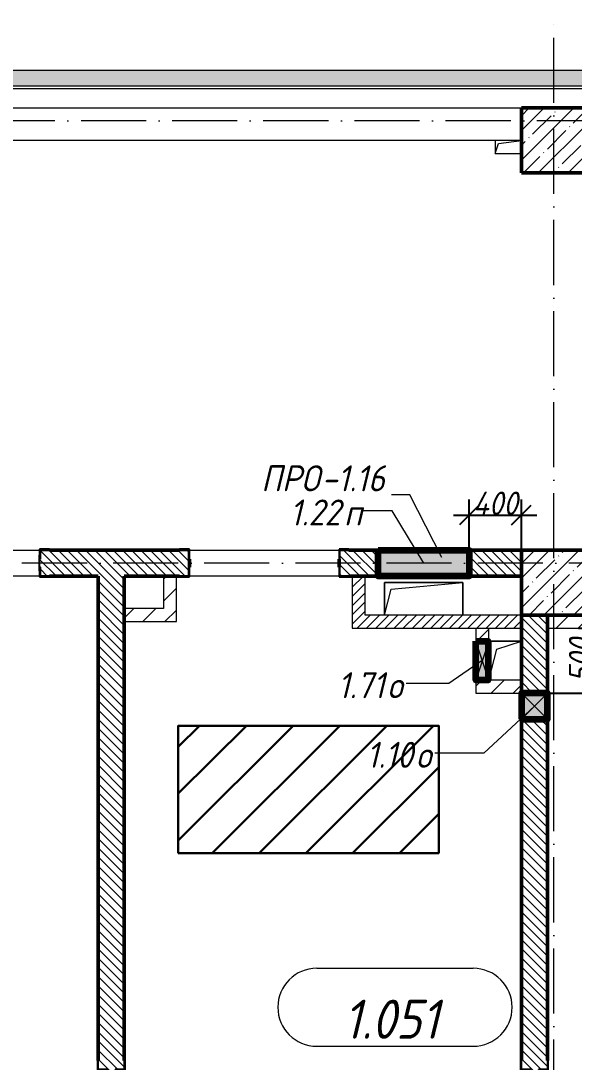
# Model space of a CAD drawing. Header units: millimetres. Extents: x -356862 to 418287, y 0 to 839748.
# Drawn here: x -121010 to -116760, y 461159 to 469166 of the extents above; entities that cross this region are included whole.
import ezdxf

# ---------------------------------------------------------------- set-up
doc = ezdxf.new("R2010")
doc.units = ezdxf.units.MM
doc.linetypes.add('50_200_ШТРИХ_1Т_ш5_п1_п1_', pattern=[700, 500, -100, 0, -100])
for name, color, linetype, lineweight in [('0) строит. леса', 20, 'Continuous', 30), ('9.7) Заделка 956 шт', 6, 'Continuous', 158), ('A-____-____-DIMS', 7, 'Continuous', 9), ('A-DETL-GENF-OTLN', 7, 'Continuous', 9), ('A-FLOR-____-OTLN', 7, 'Continuous', 9), ('A-GENM-____-IDEN', 7, 'Continuous', 9), ('A-GENM-____-MCUT', 7, 'Continuous', 25), ('A-GENM-____-OTLN', 7, 'Continuous', 9), ('A-GENM-____-OTLN-1', 7, 'Continuous', 25), ('A-GLAZ-____-IDEN', 7, 'Continuous', 9), ('A-GLAZ-____-OTLN', 7, 'Continuous', 9), ('A-WALL-____-MCUT-2', 7, 'Continuous', 50), ('A-WALL-____-OTLN', 7, 'Continuous', 9), ('A-WALL-____-PATT-1', 7, 'Continuous', 9), ('A-WALL-FNSH-MCUT-1', 7, 'Continuous', 9), ('I-WALL-____-OTLN', 7, 'Continuous', 9), ('S-COLS-____-MCUT', 7, 'Continuous', 50), ('S-COLS-____-OTLN', 7, 'Continuous', 9), ('S-GRID-____-OTLN-1', 7, '50_200_ШТРИХ_1Т_ш5_п1_п1_', 9)]:
    doc.layers.add(name, color=color, linetype=linetype, lineweight=lineweight)
doc.layers.add('A-AREA-IDEN-1', color=7, linetype='Continuous', lineweight=9, true_color=0x000000)
doc.layers.add('A-GLAZ-____-OTLN-1', color=7, linetype='Continuous', lineweight=9, true_color=0xc0c0c0)
doc.styles.add('ISOCPEUR_I', font='isocpeui.ttf', dxfattribs={"width": 0.9, "height": 2.5})
doc.styles.add('ISOCPEUR_I_10', font='isocpeui.ttf', dxfattribs={"width": 0.9, "height": 180})
doc.styles.add('ISOCPEUR_I_9', font='isocpeui.ttf', dxfattribs={"width": 0.9, "height": 250})
doc.dimstyles.new('ISO-1_8_0_9К_СРЕДНИЙ_Кладочные_3', dxfattribs={"dimscale": 304.8, "dimtxt": 179.276612, "dimasz": 0.492126, "dimexe": 0.393701, "dimexo": 0, "dimgap": 0, "dimtad": 1, "dimdec": 3, "dimrnd": 0.001, "dimdsep": 46, "dimtxsty": 'ISOCPEUR_I_10', "dimblk1": 'OBLIQUE', "dimblk2": 'OBLIQUE', "dimsah": 1, "dimcen": 0.09, "dimdle": 0.393701, "dimazin": 0, "dimtfac": 1, "dimtdec": 4, "dimtix": 1, "dimtmove": 0, "dimatfit": 3, "dimfxl": 1, "dimtvp": 1, "dimtolj": 1, "dimtzin": 0, "dimarcsym": 2})
pattern_1 = [(135, (-176515.067, 459015.94), (-35.35534, -35.35534), [])]
pattern_2 = [(45, (-176515.067, 459015.94), (-35.35534, 35.35534), [])]
pattern_3 = [(45, (-176515.07, 459015.94), (-84.85281, 84.85281), [])]

# ---------------------------------------------------------------- blocks, each defined once
blk = doc.blocks.new('BSC_Колонна _Прямоугольная - 500х500-V61-АР1_План отверстий 1 этажа в осях 1-64_А-ГГ')
at = {"layer": 'S-COLS-____-OTLN'}
h = blk.add_hatch(dxfattribs=at)
h.set_pattern_fill('FP_93', color=256, style=0, pattern_type=2)
h.set_pattern_definition([(45, (-59600, -5831.04), (-114.04925, 114.04925), []), (45, (-59485.95, -5831.04), (-114.04925, 114.04925), [201.613, -40.323, 3.353, -36.97])])
h.paths.add_polyline_path([(-250, -250), (250, -250), (250, 250), (-250, 250)], flags=0)
at = {"layer": 'S-COLS-____-MCUT'}
for p, q in [((250, 250), (-250, 250)), ((-250, 250), (-250, -250)), ((250, -250), (250, 250)), ((-250, -250), (250, -250))]:
    blk.add_line(p, q, dxfattribs=at)
blk = doc.blocks.new('BSC_Колонна _Прямоугольная - 500х500-V126-АР1_План отверстий 1 этажа в осях 1-64_А-ГГ')
at = {"layer": 'S-COLS-____-OTLN'}
h = blk.add_hatch(dxfattribs=at)
h.set_pattern_fill('FP_159', color=256, style=0, pattern_type=2)
h.set_pattern_definition([(45, (-59600, -9231.04), (-114.04925, 114.04925), []), (45, (-59485.95, -9231.04), (-114.04925, 114.04925), [201.613, -40.323, 3.353, -36.97])])
h.paths.add_polyline_path([(-250, -250), (250, -250), (250, 250), (-250, 250)], flags=0)
at = {"layer": 'S-COLS-____-MCUT'}
for p, q in [((250, 250), (-250, 250)), ((-250, 250), (-250, -250)), ((250, -250), (250, 250)), ((-250, -250), (250, -250))]:
    blk.add_line(p, q, dxfattribs=at)
blk = doc.blocks.new('Фахверк_СКБ_Уголок - 200_4010-27904266-АР1_План отверстий 1 этажа в осях 1-64_А-ГГ')
at = {"layer": 'A-GENM-____-MCUT'}
for p, q in [((125, 156), (50, 156)), ((50, 156), (50, 150)), ((50, 150), (119, 150)), ((119, 150), (119, 81)), ((119, 81), (125, 81)), ((125, 81), (125, 156)), ((125, 19), (119, 19)), ((119, 19), (119, -50)), ((125, -56), (125, 19)), ((119, -50), (50, -50)), ((50, -50), (50, -56)), ((50, -56), (125, -56))]:
    blk.add_line(p, q, dxfattribs=at)
blk = doc.blocks.new('Фахверк_СКБ_Уголок - 200_3600-27915153-АР1_План отверстий 1 этажа в осях 1-64_А-ГГ')
at = {"layer": 'A-GENM-____-MCUT'}
for p, q in [((125, 156), (50, 156)), ((50, 156), (50, 150)), ((50, 150), (119, 150)), ((119, 150), (119, 81)), ((119, 81), (125, 81)), ((125, 81), (125, 156)), ((125, 19), (119, 19)), ((119, 19), (119, -50)), ((125, -56), (125, 19)), ((119, -50), (50, -50)), ((50, -50), (50, -56)), ((50, -56), (125, -56))]:
    blk.add_line(p, q, dxfattribs=at)
blk = doc.blocks.new('154_Стойка_СКБ_Уголок - СМ-2230_200-28216496-АР1_План отверстий 1 этажа в осях 1-64_А-ГГ')
at = {"layer": 'A-GENM-____-MCUT'}
for p, q in [((125, 156), (125, 81)), ((200, 156), (125, 156)), ((125, 81), (131, 81)), ((131, 81), (131, 150)), ((131, 150), (200, 150)), ((200, 150), (200, 156)), ((131, 19), (125, 19)), ((125, 19), (125, -56)), ((131, -50), (131, 19)), ((125, -56), (200, -56)), ((200, -50), (131, -50)), ((200, -56), (200, -50))]:
    blk.add_line(p, q, dxfattribs=at)
blk = doc.blocks.new('154_Стойка_СКБ_Уголок - СМ-2530_200-28213945-АР1_План отверстий 1 этажа в осях 1-64_А-ГГ')
at = {"layer": 'A-GENM-____-MCUT'}
for p, q in [((125, 156), (125, 81)), ((200, 156), (125, 156)), ((125, 81), (131, 81)), ((131, 81), (131, 150)), ((131, 150), (200, 150)), ((200, 150), (200, 156)), ((131, 19), (125, 19)), ((125, 19), (125, -56)), ((131, -50), (131, 19)), ((125, -56), (200, -56)), ((200, -50), (131, -50)), ((200, -56), (200, -50))]:
    blk.add_line(p, q, dxfattribs=at)
blk = doc.blocks.new('Стойка_Влож_Полоса боковая - Полоса-28213942-АР1_План отверстий 1 этажа в осях 1-64_А-ГГ')
at = {"layer": 'A-GENM-____-OTLN'}
for p, q in [((-5, 60), (0, 60)), ((-5, -60), (-5, 60)), ((0, 31), (0, -31)), ((0, -60), (-5, -60))]:
    blk.add_line(p, q, dxfattribs=at)
blk = doc.blocks.new('AR_Отверстие Ниша - Лючок-32404512-АР1_План отверстий 1 этажа в осях 1-64_А-ГГ')
at = {"layer": 'A-GLAZ-____-OTLN'}
blk.add_hatch(color=256, dxfattribs=at).paths.add_polyline_path([(288.6, 100), (-350, 100), (-350, -100), (350, -100), (350, 100)], flags=0)
for p, q in [((350, 100), (-350, 100)), ((-350, 100), (-350, -100)), ((350, -100), (350, 100)), ((-350, -100), (350, -100))]:
    blk.add_line(p, q, dxfattribs=at)
blk = doc.blocks.new('AR_Отверстие прямоугольное _в плите_ - AR_Отверстие прямоугольное _в плите_-30459255-АР1_План отверстий 1 этажа в осях 1-64_А-ГГ')
at = {"layer": 'A-GENM-____-OTLN'}
for p, q in [((300, 125), (-300, 125)), ((-300, 125), (-300, -125)), ((-250, 75), (300, 125)), ((300, -125), (300, 125)), ((-300, -125), (-250, 75))]:
    blk.add_line(p, q, dxfattribs=at)
blk = doc.blocks.new('AR_Отверстие прямоугольное _в плите_ - AR_Отверстие прямоугольное _в плите_-V178-АР1_План отверстий 1 этажа в осях 1-64_А-ГГ')
at = {"layer": 'A-GENM-____-OTLN'}
for p, q in [((-100, 50), (-100, -50)), ((-100, -50), (-75, 25)), ((-75, 25), (100, 50)), ((-100, -50), (100, -50))]:
    blk.add_line(p, q, dxfattribs=at)
blk = doc.blocks.new('AR_Отверстие прямоугольное _в плите_ - AR_Отверстие прямоугольное _в плите_-30552590-АР1_План отверстий 1 этажа в осях 1-64_А-ГГ')
at = {"layer": 'A-GENM-____-OTLN'}
for p, q in [((125, 150), (-125, 150)), ((-125, -150), (-62.5, 87.5)), ((-62.5, 87.5), (125, 150))]:
    blk.add_line(p, q, dxfattribs=at)
blk = doc.blocks.new('Отлив_СКБ - Отлив витража_120_НВФ-31885513-АР1_План отверстий 1 этажа в осях 1-64_А-ГГ')
at = {"layer": 'A-GLAZ-____-OTLN-1'}
for points in [[(7800, 2), (7800, 120), (0, 120), (0, 2), (7646.3, 2)], [(7800, 0), (7800, 2), (0, 2), (0, 0), (7646.3, 0)]]:
    blk.add_hatch(color=256, dxfattribs=at).paths.add_polyline_path(points, flags=0)
at = {"layer": 'A-GLAZ-____-OTLN'}
for p, q in [((0, 83), (0, 120)), ((7800, 120), (0, 120)), ((7800, 120), (7800, 83)), ((0, 2), (7800, 2)), ((7800, 0), (0, 0))]:
    blk.add_line(p, q, dxfattribs=at)
blk = doc.blocks.new('AR_Отверстие прямоугольное _в стене__БезПР - AR_Отверстие прямоугольное _в стене__БезПР-36428014-АР1_План отверстий 1 этажа в осях 1-64_А-ГГ')
at = {"layer": 'A-GLAZ-____-OTLN'}
blk.add_hatch(color=256, dxfattribs=at).paths.add_polyline_path([(100, 100), (-100, 100), (-100, -100), (100, -100)], flags=0)
at = {"layer": 'A-DETL-GENF-OTLN'}
for p, q in [((-100, -100), (-100, 100)), ((-100, 100), (100, 100)), ((100, 100), (-100, -100)), ((-100, 100), (100, -100)), ((100, 100), (-100, 100)), ((-100, 100), (-100, -100)), ((100, 100), (100, -100)), ((100, -100), (100, 100)), ((100, -100), (-100, -100)), ((-100, -100), (100, -100))]:
    blk.add_line(p, q, dxfattribs=at)
blk = doc.blocks.new('AR_Отверстие прямоугольное _в стене__БезПР - AR_Отверстие прямоугольное _в стене__БезПР-36428966-АР1_План отверстий 1 этажа в осях 1-64_А-ГГ')
at = {"layer": 'A-GLAZ-____-OTLN'}
blk.add_hatch(color=256, dxfattribs=at).paths.add_polyline_path([(150, 50), (-150, 50), (-150, -50), (150, -50)], flags=0)
at = {"layer": 'A-DETL-GENF-OTLN'}
for p, q in [((-150, -50), (-150, 50)), ((-150, 50), (150, 50)), ((150, 50), (-150, -50)), ((-150, 50), (150, -50)), ((150, 50), (-150, 50)), ((-150, 50), (-150, -50)), ((150, 50), (150, -50)), ((150, -50), (150, 50)), ((150, -50), (-150, -50)), ((-150, -50), (150, -50))]:
    blk.add_line(p, q, dxfattribs=at)
at = {"layer": 'A-GLAZ-____-OTLN'}
blk.add_line((150, 50), (-150, 50), dxfattribs=at)
blk = doc.blocks.new('_Oblique')
at = {"color": 0, "linetype": 'ByBlock', "lineweight": -2}
blk.add_line((-0.5, -0.5), (0.5, 0.5), dxfattribs=at)
blk = doc.blocks.new('*D13325')
at = {"layer": 'A-____-____-DIMS', "color": 0, "lineweight": -2, "transparency": 16777216}
for p, q in [((-117565.1, 465031.5), (-117565.1, 465486.4)), ((-117165.1, 465097), (-117165.1, 465486.4)), ((-117685.1, 465366.4), (-117045.1, 465366.4))]:
    blk.add_line(p, q, dxfattribs=at)
at = {"layer": 'Defpoints', "color": 0, "transparency": 16777216}
for p in [(-117165.1, 465366.4), (-117165.1, 465097), (-117565.1, 465031.5)]:
    blk.add_point(p, dxfattribs=at)
at = {"layer": 'A-____-____-DIMS', "color": 0, "lineweight": -2, "transparency": 16777216, "xscale": 150, "yscale": 150, "zscale": 150, "rotation": 180}
blk.add_blockref('_Oblique', (-117565.1, 465366.4), dxfattribs=at)
at = {"layer": 'A-____-____-DIMS', "color": 0, "lineweight": -2, "transparency": 16777216, "xscale": 150, "yscale": 150, "zscale": 150}
blk.add_blockref('_Oblique', (-117165.1, 465366.4), dxfattribs=at)
at = {"layer": 'A-____-____-DIMS', "color": 0, "transparency": 16777216, "insert": (-117365.1, 465456.4), "char_height": 180, "width": 426.127, "attachment_point": 5, "style": 'ISOCPEUR_I_10'}
blk.add_mtext('\\A1;400', dxfattribs=at)
blk = doc.blocks.new('*D13368')
at = {"layer": 'A-____-____-DIMS', "color": 0, "lineweight": -2, "transparency": 16777216}
for p, q in [((-116620, 463877), (-116620, 464617)), ((-116726.1, 464497), (-116500, 464497)), ((-116965.1, 463997), (-116500, 463997))]:
    blk.add_line(p, q, dxfattribs=at)
at = {"layer": 'Defpoints', "color": 0, "transparency": 16777216}
for p in [(-116726.1, 464497), (-116620, 464497), (-116965.1, 463997)]:
    blk.add_point(p, dxfattribs=at)
at = {"layer": 'A-____-____-DIMS', "color": 0, "lineweight": -2, "transparency": 16777216, "xscale": 150, "yscale": 150, "zscale": 150}
for p, rotation in [((-116620, 464497), 90), ((-116620, 463997), 270)]:
    blk.add_blockref('_Oblique', p, dxfattribs=dict(at, rotation=rotation))
at = {"layer": 'A-____-____-DIMS', "color": 0, "transparency": 16777216, "insert": (-116710, 464247), "char_height": 180, "width": 409.578, "attachment_point": 5, "rotation": 90, "style": 'ISOCPEUR_I_10'}
blk.add_mtext('\\A1;500', dxfattribs=at)
blk = doc.blocks.new('AAR_СКБ_Марка_помещения_1_5 ммп - Номер _ Площадь-27962135-АИ_План этажа_Стены_1')
at = {"layer": 'A-AREA-IDEN-1'}
for p, q in [((-2.987, 3), (3.013, 3)), ((-2.987, 0), (3.013, 0))]:
    blk.add_line(p, q, dxfattribs=at)
for centre, start, end in [((-2.987, 1.5), 90, 270), ((3.013, 1.5), 270, 90)]:
    blk.add_arc(centre, 1.5, start, end, dxfattribs=at)

msp = doc.modelspace()

# ---------------------------------------------------------------- hatches: boundary and pattern name
at = {"layer": '0) строит. леса'}
h = msp.add_hatch(dxfattribs=at)
h.set_pattern_fill('ANSI31', color=256, scale=80)
h.set_pattern_definition([(45, (-119359.72, 608785.2), (-179.60512, 179.60512), [])])
h.paths.add_polyline_path([(-119799.946, 462766.6999), (-117799.946, 462766.6999), (-117799.946, 463746.6999), (-119799.946, 463746.6999)])
at = {"layer": 'A-WALL-____-PATT-1'}
h = msp.add_hatch(dxfattribs=at)
h.set_pattern_fill('FP_6', color=256, style=0, pattern_type=2)
h.set_pattern_definition(pattern_1)
h.paths.add_polyline_path([(-120215.0675, 464896.983), (-120215.0675, 465096.983), (-120859.0675, 465096.983), (-120859.0675, 465027.983), (-120865.0675, 465027.983), (-120865.0675, 464965.983), (-120859.0675, 464965.983), (-120859.0675, 464896.983), (-120415.0675, 464896.983)], flags=0)
h.paths.add_polyline_path([(-122665.0675, 464896.983), (-122571.0675, 464896.983), (-122571.0675, 464965.983), (-122565.0675, 464965.983), (-122565.0675, 465027.983), (-122571.0675, 465027.983), (-122571.0675, 465096.983), (-122665.0675, 465096.983), (-122665.0675, 464990.983)], flags=0)
h = msp.add_hatch(dxfattribs=at)
h.set_pattern_fill('FP_6', color=256, style=0, pattern_type=2)
h.set_pattern_definition(pattern_1)
h.paths.add_polyline_path([(-117165.0675, 464896.983), (-117165.0675, 465096.983), (-117565.0675, 465096.983), (-117565.0675, 464896.983)], flags=0)
h.paths.add_polyline_path([(-118490.0675, 464896.983), (-118265.0675, 464896.983), (-118265.0675, 465096.983), (-118559.0675, 465096.1258), (-118559.0675, 465027.983), (-118565.0675, 465027.983), (-118565.0675, 464965.983), (-118559.0675, 464965.983), (-118559.0675, 464896.983)], flags=0)
h.paths.add_polyline_path([(-120215.0675, 464896.983), (-119721.0675, 464896.983), (-119721.0675, 464965.983), (-119715.0675, 464965.983), (-119715.0675, 465027.983), (-119721.0675, 465027.983), (-119721.0675, 465096.983), (-120215.0675, 465096.983)], flags=0)
h = msp.add_hatch(dxfattribs=at)
h.set_pattern_fill('FP_6', color=256, style=0, pattern_type=2)
h.set_pattern_definition(pattern_1)
h.paths.add_polyline_path([(-120215.0675, 457346.983), (-120215.0675, 461096.983), (-120284.0675, 461096.983), (-120284.0675, 461102.983), (-120215.0675, 461102.983), (-120215.0675, 464896.983), (-120415.0675, 464896.983), (-120415.0675, 461102.983), (-120346.0675, 461102.983), (-120346.0675, 461096.983), (-120415.0675, 461096.983), (-120415.0675, 457346.983)], flags=0)
h = msp.add_hatch(dxfattribs=at)
h.set_pattern_fill('FP_4', color=256, style=0, pattern_type=2)
h.set_pattern_definition(pattern_3)
h.paths.add_polyline_path([(-119815.0675, 464646.983), (-119815.0675, 464896.983), (-119915.0675, 464896.983), (-119915.0675, 464646.983)], flags=0)
h = msp.add_hatch(dxfattribs=at)
h.set_pattern_fill('FP_5', color=256, style=0, pattern_type=2)
h.set_pattern_definition(pattern_2)
h.paths.add_polyline_path([(-118365.0675, 464496.983), (-118365.0675, 464896.983), (-118465.0675, 464896.983), (-118465.0675, 464496.983)], flags=0)
h = msp.add_hatch(dxfattribs=at)
h.set_pattern_fill('FP_4', color=256, style=0, pattern_type=2)
h.set_pattern_definition(pattern_3)
h.paths.add_polyline_path([(-120215.0675, 464546.983), (-119815.0675, 464546.983), (-119815.0675, 464646.983), (-120215.0675, 464646.983)], flags=0)
h = msp.add_hatch(dxfattribs=at)
h.set_pattern_fill('FP_5', color=256, style=0, pattern_type=2)
h.set_pattern_definition(pattern_2)
h.paths.add_polyline_path([(-118365.0675, 464496.983), (-117165.0675, 464496.983), (-117165.0675, 464596.983), (-118365.0675, 464596.983)], flags=0)
h = msp.add_hatch(dxfattribs=at)
h.set_pattern_fill('FP_6', color=256, style=0, pattern_type=2)
h.set_pattern_definition(pattern_1)
h.paths.add_polyline_path([(-117165.0675, 457596.983), (-116965.0675, 457596.983), (-116965.0675, 461096.983), (-117034.0675, 461096.983), (-117034.0675, 461102.983), (-116965.0675, 461102.983), (-116965.0675, 463796.983), (-117165.0675, 463796.983), (-117165.0675, 461102.983), (-117096.0675, 461102.983), (-117096.0675, 461096.983), (-117165.0675, 461096.983), (-117165.0675, 458030.439)], flags=0)
h.paths.add_polyline_path([(-117165.0675, 463996.983), (-116965.0675, 463996.983), (-116965.0675, 464596.983), (-117165.0675, 464596.983)], flags=0)
h = msp.add_hatch(dxfattribs=at)
h.set_pattern_fill('FP_4', color=256, style=0, pattern_type=2)
h.set_pattern_definition(pattern_3)
h.paths.add_polyline_path([(-116965.0675, 464496.983), (-116665.0675, 464496.983), (-116665.0675, 464596.983), (-116965.0675, 464596.983)], flags=0)
h.paths.add_polyline_path([(-116315.0675, 464496.983), (-116315.0675, 464596.983), (-116415.0675, 464596.983), (-116415.0675, 464496.983)], flags=0)
h = msp.add_hatch(dxfattribs=at)
h.set_pattern_fill('FP_4', color=256, style=0, pattern_type=2)
h.set_pattern_definition(pattern_3)
h.paths.add_polyline_path([(-117415.0675, 463996.983), (-117415.0675, 464096.983), (-117515.0675, 464096.983), (-117515.0675, 463996.983)], flags=0)
h.paths.add_polyline_path([(-117490.0675, 464396.983), (-117415.0675, 464396.983), (-117415.0675, 464496.983), (-117515.0675, 464496.983), (-117515.0675, 464396.983)], flags=0)
h = msp.add_hatch(dxfattribs=at)
h.set_pattern_fill('FP_4', color=256, style=0, pattern_type=2)
h.set_pattern_definition(pattern_3)
h.paths.add_polyline_path([(-117165.0675, 463996.983), (-117165.0675, 464096.983), (-117415.0675, 464096.983), (-117415.0675, 463996.983)], flags=0)

# ---------------------------------------------------------------- linework, layer by layer
at = {"layer": '0) строит. леса'}
msp.add_lwpolyline([(-119799.946, 462766.6999), (-117799.946, 462766.6999), (-117799.946, 463746.6999), (-119799.946, 463746.6999)], close=True, dxfattribs=at)
at = {"layer": '9.7) Заделка 956 шт'}
for points in [[(-118265.0675, 465096.983), (-117565.0675, 465096.983), (-117565.0675, 464896.983), (-118265.0675, 464896.983)], [(-117515.0675, 464396.983), (-117420.6659, 464396.983), (-117420.6659, 464096.983), (-117515.0675, 464096.983)], [(-117165.0675, 463796.983), (-116965.0675, 463796.983), (-116965.0675, 463996.983), (-117165.0675, 463996.983)]]:
    msp.add_lwpolyline(points, close=True, dxfattribs=at)
at = {"layer": 'A-FLOR-____-OTLN'}
for p, q in [((-118215.0675, 464846.983), (-117615.0675, 464846.983)), ((-118215.0675, 464596.983), (-118215.0675, 464846.983)), ((-117615.0675, 464846.983), (-117615.0675, 464596.983)), ((-117415.0675, 464396.983), (-117165.0675, 464396.983))]:
    msp.add_line(p, q, dxfattribs=at)
at = {"layer": 'A-GENM-____-IDEN'}
for p, q in [((-118020.6396, 465521.5329), (-118163.6356, 465521.5329)), ((-117776.0525, 465039.838), (-118020.6396, 465521.5329))]:
    msp.add_line(p, q, dxfattribs=at)
at = {"layer": 'A-GLAZ-____-IDEN'}
for p, q in [((-118158.3993, 465398.483), (-118384.1882, 465398.483)), ((-117915.0675, 464996.983), (-118158.3993, 465398.483)), ((-117465.0675, 464246.983), (-117720.9815, 464070.2093)), ((-117720.9815, 464070.2093), (-118050.6295, 464070.2093)), ((-117065.0675, 463896.983), (-117452.9102, 463535.025)), ((-117452.9102, 463535.025), (-117830.077, 463535.025))]:
    msp.add_line(p, q, dxfattribs=at)
at = {"layer": 'A-WALL-____-MCUT-2'}
for p, q in [((-119790.0675, 465096.983), (-120790.0675, 465096.983)), ((-118265.0675, 465096.983), (-118490.0675, 465096.983)), ((-117165.0675, 465096.983), (-117565.0675, 465096.983)), ((-119715.0675, 464965.983), (-119715.0675, 465027.983)), ((-118565.0675, 465027.983), (-118565.0675, 464965.983)), ((-120790.0675, 464896.983), (-120415.0675, 464896.983)), ((-120415.0675, 464896.983), (-120415.0675, 461171.983)), ((-120215.0675, 461171.983), (-120215.0675, 464896.983)), ((-120215.0675, 464896.983), (-119790.0675, 464896.983)), ((-118490.0675, 464896.983), (-118265.0675, 464896.983)), ((-117565.0675, 464896.983), (-117165.0675, 464896.983)), ((-117165.0675, 464596.983), (-117165.0675, 463996.983)), ((-116965.0675, 463996.983), (-116965.0675, 464596.983)), ((-117165.0675, 463796.983), (-117165.0675, 461171.983)), ((-116965.0675, 461171.983), (-116965.0675, 463796.983))]:
    msp.add_line(p, q, dxfattribs=at)
at = {"layer": 'A-WALL-____-OTLN'}
for p, q in [((-122315.0675, 468646.983), (-114515.0675, 468646.983)), ((-122315.0675, 468496.983), (-117165.0675, 468496.983)), ((-117165.0675, 468246.983), (-122315.0675, 468246.983))]:
    msp.add_line(p, q, dxfattribs=at)
at = {"layer": 'A-WALL-FNSH-MCUT-1'}
for p, q in [((-119915.0675, 464896.983), (-119915.0675, 464646.983)), ((-119815.0675, 464546.983), (-119815.0675, 464896.983)), ((-118465.0675, 464896.983), (-118465.0675, 464496.983)), ((-118365.0675, 464596.983), (-118365.0675, 464896.983)), ((-119915.0675, 464646.983), (-120215.0675, 464646.983)), ((-117165.0675, 464596.983), (-118365.0675, 464596.983)), ((-120215.0675, 464546.983), (-119815.0675, 464546.983)), ((-118465.0675, 464496.983), (-117165.0675, 464496.983)), ((-117515.0675, 464496.983), (-117515.0675, 464396.983)), ((-117415.0675, 464396.983), (-117415.0675, 464496.983)), ((-116965.0675, 464496.983), (-116665.0675, 464496.983)), ((-117515.0675, 464096.983), (-117515.0675, 463996.983)), ((-117165.0675, 464096.983), (-117415.0675, 464096.983)), ((-117515.0675, 463996.983), (-117165.0675, 463996.983))]:
    msp.add_line(p, q, dxfattribs=at)
at = {"layer": 'I-WALL-____-OTLN'}
for p, q in [((-122565.0675, 465096.983), (-120865.0675, 465096.983)), ((-119715.0675, 465096.983), (-118565.0675, 465096.983)), ((-120865.0675, 464896.983), (-122565.0675, 464896.983)), ((-118565.0675, 464896.983), (-119715.0675, 464896.983))]:
    msp.add_line(p, q, dxfattribs=at)
at = {"layer": 'S-GRID-____-OTLN-1'}
for p, q in [((-116915.0675, 454533.3346), (-116915.0675, 469166.4803)), ((-72440.6609, 468396.983), (-180971.4299, 468396.983)), ((-86196.2802, 464996.983), (-181183.8377, 464996.983))]:
    msp.add_line(p, q, dxfattribs=at)

# ---------------------------------------------------------------- block references
at = {"layer": 'A-AREA-IDEN-1', "xscale": 199.9999999999999, "yscale": 199.9999999999999, "zscale": 199.9999999999999}
msp.add_blockref('AAR_СКБ_Марка_помещения_1_5 ммп - Номер _ Площадь-27962135-АИ_План этажа_Стены_1', (-118138.4748, 461281.3096), dxfattribs=at)
at = {"layer": 'A-GENM-____-OTLN'}
for name, p in [('AR_Отверстие прямоугольное _в плите_ - AR_Отверстие прямоугольное _в плите_-V178-АР1_План отверстий 1 этажа в осях 1-64_А-ГГ', (-117265.0675, 468196.983)), ('Стойка_Влож_Полоса боковая - Полоса-28213942-АР1_План отверстий 1 этажа в осях 1-64_А-ГГ', (-120865.0675, 464996.983)), ('AR_Отверстие прямоугольное _в плите_ - AR_Отверстие прямоугольное _в плите_-30459255-АР1_План отверстий 1 этажа в осях 1-64_А-ГГ', (-117915.0675, 464721.983)), ('AR_Отверстие прямоугольное _в плите_ - AR_Отверстие прямоугольное _в плите_-30552590-АР1_План отверстий 1 этажа в осях 1-64_А-ГГ', (-117290.0675, 464246.983))]:
    msp.add_blockref(name, p, dxfattribs=at)
at = {"layer": 'A-GENM-____-OTLN-1'}
for name, p in [('154_Стойка_СКБ_Уголок - СМ-2530_200-28213945-АР1_План отверстий 1 этажа в осях 1-64_А-ГГ', (-120990.0675, 464946.983)), ('154_Стойка_СКБ_Уголок - СМ-2230_200-28216496-АР1_План отверстий 1 этажа в осях 1-64_А-ГГ', (-118690.0675, 464946.983))]:
    msp.add_blockref(name, p, dxfattribs=at)
for name, p, rotation in [('154_Стойка_СКБ_Уголок - СМ-2230_200-28216496-АР1_План отверстий 1 этажа в осях 1-64_А-ГГ', (-119590.0675, 465046.983), 180), ('Фахверк_СКБ_Уголок - 200_4010-27904266-АР1_План отверстий 1 этажа в осях 1-64_А-ГГ', (-120365.0675, 461221.983), 269.9999999999999), ('Фахверк_СКБ_Уголок - 200_3600-27915153-АР1_План отверстий 1 этажа в осях 1-64_А-ГГ', (-117115.0675, 461221.983), 269.9999999999999)]:
    msp.add_blockref(name, p, dxfattribs=dict(at, rotation=rotation))
at = {"layer": 'A-GLAZ-____-OTLN'}
msp.add_blockref('Отлив_СКБ - Отлив витража_120_НВФ-31885513-АР1_План отверстий 1 этажа в осях 1-64_А-ГГ', (-122315.0675, 468663.983), dxfattribs=at)
for name, p, rotation in [('AR_Отверстие Ниша - Лючок-32404512-АР1_План отверстий 1 этажа в осях 1-64_А-ГГ', (-117915.0675, 464996.983), 180), ('AR_Отверстие прямоугольное _в стене__БезПР - AR_Отверстие прямоугольное _в стене__БезПР-36428966-АР1_План отверстий 1 этажа в осях 1-64_А-ГГ', (-117465.0675, 464246.983), 270), ('AR_Отверстие прямоугольное _в стене__БезПР - AR_Отверстие прямоугольное _в стене__БезПР-36428014-АР1_План отверстий 1 этажа в осях 1-64_А-ГГ', (-117065.0675, 463896.983), 269.9999999999999)]:
    msp.add_blockref(name, p, dxfattribs=dict(at, rotation=rotation))
at = {"layer": 'S-COLS-____-OTLN'}
for name, p in [('BSC_Колонна _Прямоугольная - 500х500-V126-АР1_План отверстий 1 этажа в осях 1-64_А-ГГ', (-116915.0675, 468246.983)), ('BSC_Колонна _Прямоугольная - 500х500-V61-АР1_План отверстий 1 этажа в осях 1-64_А-ГГ', (-116915.0675, 464846.983))]:
    msp.add_blockref(name, p, dxfattribs=at)

# ---------------------------------------------------------------- texts
at = {"layer": 'A-AREA-IDEN-1', "insert": (-118163.9039, 461339.6395), "char_height": 300, "width": 846, "attachment_point": 8, "line_spacing_factor": 1.139951, "style": 'ISOCPEUR_I'}
msp.add_mtext('\\pxqc,t8.46667,16.93333,25.4,33.86667,42.33333,50.8,59.26667,67.73333,76.2,84.66667,93.13333,101.6,110.06667,118.53333,127,135.46667,143.93333,152.4,160.86667,169.33333,177.8,186.26667,194.73333,203.2,211.66667,220.13333,228.6,237.06667,245.53333,254,262.46667,270.93333;{1.051}', dxfattribs=at)
at = {"layer": 'A-GENM-____-IDEN', "char_height": 200, "attachment_point": 1, "style": 'ISOCPEUR_I_9'}
for s, insert, width in [('ПРО', (-119164.1923, 465748.6491), 562.784625), ('-1.16', (-118699.8485, 465748.6491), 620.506125)]:
    msp.add_mtext(s, dxfattribs=dict(at, insert=insert, width=width))
at = {"layer": 'A-GLAZ-____-IDEN', "char_height": 200, "attachment_point": 1, "style": 'ISOCPEUR_I_9'}
for s, insert, width in [('1.22', (-118943.6398, 465486.0975), 505.063125), ('\\fISOCPEUR|b0|i1|c204|p34|;\\W.9;п', (-118526.921, 465486.0975), 158.734125), ('1.71', (-118574.9882, 464157.8239), 461.772), ('\\fISOCPEUR|b0|i1|c204|p34|;\\W.9;о', (-118193.9882, 464157.8239), 158.734125), ('1.10', (-118354.4356, 463622.6396), 461.772), ('\\fISOCPEUR|b0|i1|c204|p34|;\\W.9;о', (-117973.4356, 463622.6396), 158.734125)]:
    msp.add_mtext(s, dxfattribs=dict(at, insert=insert, width=width))

# ---------------------------------------------------------------- dimensions: what is measured, and where the dimension line sits
at = {"layer": 'A-____-____-DIMS'}
dim = msp.add_linear_dim(base=(-117165.0675, 465366.4178), p1=(-117565.0675, 465031.5453), p2=(-117165.0675, 465096.983), dimstyle='ISO-1_8_0_9К_СРЕДНИЙ_Кладочные_3', override={"dimpost": '<>', "dimfxl": 405.317271}, dxfattribs=at)
dim.commit()
dim.dimension.update_dxf_attribs({"geometry": '*D13325', "text_midpoint": (-117365.0675, 465456.4178)})
dim = msp.add_linear_dim(base=(-116620.0443, 464496.983), p1=(-116965.0675, 463996.983), p2=(-116726.1103, 464496.983), angle=90, dimstyle='ISO-1_8_0_9К_СРЕДНИЙ_Кладочные_3', override={"dimpost": '<>', "dimfxl": 554.166524}, dxfattribs=at)
dim.commit()
dim.dimension.update_dxf_attribs({"geometry": '*D13368', "text_midpoint": (-116710.0443, 464246.983)})

doc.saveas('drawing.dxf')
